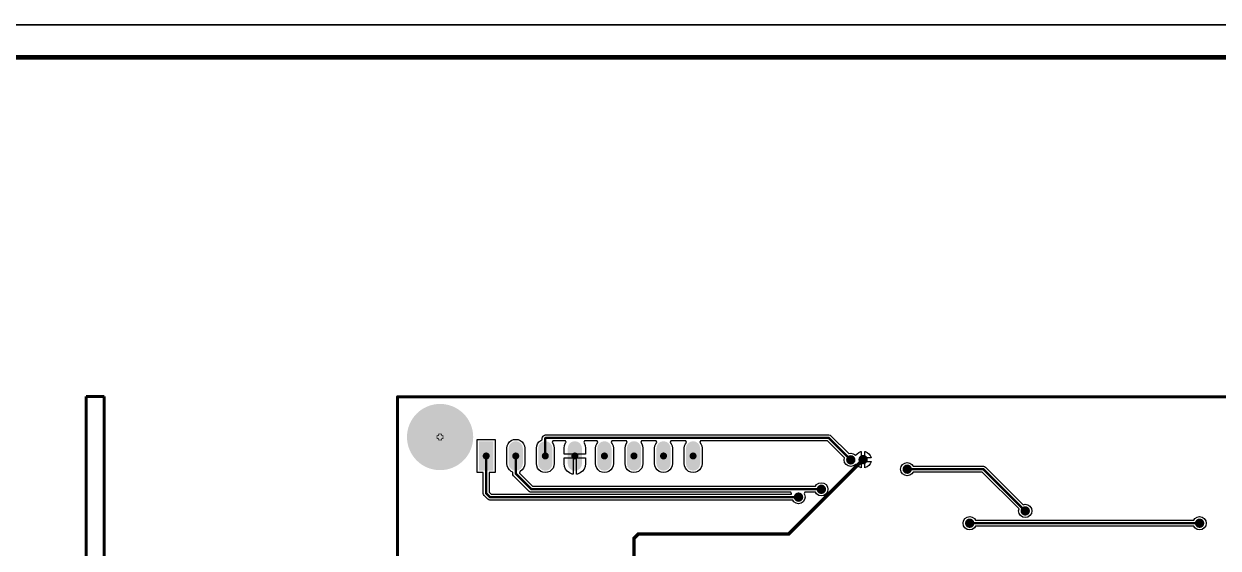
# Paper-space layout 'Лист1' of a CAD drawing. Header units: millimetres. Extents: x 0 to 594, y 0 to 420.
# Drawn here: x 289 to 490.8, y 331.7 to 420.3 of the extents above; entities that cross this region are included whole.
import ezdxf

# ---------------------------------------------------------------- set-up
doc = ezdxf.new("R2010")
doc.units = ezdxf.units.MM
for name, color, linetype in [('BottomLayer', 5, 'Continuous'), ('DrillDrawing', 1, 'Continuous'), ('Mechanical1', 6, 'Continuous'), ('PadHoleLayer', 156, 'Continuous')]:
    doc.layers.add(name, color=color, linetype=linetype)
doc.layers.add('Sheet', color=7, linetype='Continuous', lineweight=50)

psp = doc.layouts.new('Лист1')

# ---------------------------------------------------------------- hatches: boundary and pattern name
at = {"layer": 'BottomLayer'}
h = psp.add_hatch(color=5, dxfattribs=at)
edge = h.paths.add_edge_path()
edge.add_arc((359.298, 350.497), 5.594, 0, 360, ccw=False)
psp.add_hatch(color=5, dxfattribs=at).paths.add_polyline_path([(365.891, 344.803), (365.891, 349.798), (368.288, 349.798), (368.288, 344.803)])
h = psp.add_hatch(color=5, dxfattribs=at)
edge = h.paths.add_edge_path()
edge.add_arc((372.084, 348.599), 1.199, 0, 180)
edge.add_line((370.885, 348.599), (370.885, 346.002))
edge.add_arc((372.084, 346.002), 1.199, 180, 360)
edge.add_line((373.283, 346.002), (373.283, 348.599))
h = psp.add_hatch(color=5, dxfattribs=at)
edge = h.paths.add_edge_path()
edge.add_arc((377.079, 348.599), 1.199, 0, 180)
edge.add_line((375.88, 348.599), (375.88, 346.002))
edge.add_arc((377.079, 346.002), 1.199, 180, 360)
edge.add_line((378.277, 346.002), (378.277, 348.599))
h = psp.add_hatch(color=5, dxfattribs=at)
edge = h.paths.add_edge_path()
edge.add_arc((382.073, 348.599), 1.199, 0, 180)
edge.add_line((380.875, 348.599), (380.875, 346.002))
edge.add_arc((382.073, 346.002), 1.199, 180, 360)
edge.add_line((383.272, 346.002), (383.272, 348.599))
h = psp.add_hatch(color=5, dxfattribs=at)
edge = h.paths.add_edge_path()
edge.add_arc((387.068, 348.599), 1.199, 0, 180)
edge.add_line((385.869, 348.599), (385.869, 346.002))
edge.add_arc((387.068, 346.002), 1.199, 180, 360)
edge.add_line((388.267, 346.002), (388.267, 348.599))
h = psp.add_hatch(color=5, dxfattribs=at)
edge = h.paths.add_edge_path()
edge.add_arc((392.063, 348.599), 1.199, 0, 180)
edge.add_line((390.864, 348.599), (390.864, 346.002))
edge.add_arc((392.063, 346.002), 1.199, 180, 360)
edge.add_line((393.262, 346.002), (393.262, 348.599))
h = psp.add_hatch(color=5, dxfattribs=at)
edge = h.paths.add_edge_path()
edge.add_arc((397.058, 348.599), 1.199, 0, 180)
edge.add_line((395.859, 348.599), (395.859, 346.002))
edge.add_arc((397.058, 346.002), 1.199, 180, 360)
edge.add_line((398.256, 346.002), (398.256, 348.599))
h = psp.add_hatch(color=5, dxfattribs=at)
edge = h.paths.add_edge_path()
edge.add_arc((402.052, 348.599), 1.199, 0, 180)
edge.add_line((400.853, 348.599), (400.853, 346.002))
edge.add_arc((402.052, 346.002), 1.199, 180, 360)
edge.add_line((403.251, 346.002), (403.251, 348.599))
h = psp.add_hatch(color=5, dxfattribs=at)
edge = h.paths.add_edge_path()
edge.add_arc((428.702, 346.64), 0.799, 0, 360, ccw=False)
h = psp.add_hatch(color=5, dxfattribs=at)
edge = h.paths.add_edge_path()
edge.add_arc((430.783, 346.691), 0.799, 0, 360, ccw=False)
h = psp.add_hatch(color=5, dxfattribs=at)
edge = h.paths.add_edge_path()
edge.add_arc((438.242, 345.067), 0.799, 0, 360, ccw=False)
h = psp.add_hatch(color=5, dxfattribs=at)
edge = h.paths.add_edge_path()
edge.add_arc((419.873, 340.348), 0.799, 0, 360, ccw=False)
h = psp.add_hatch(color=5, dxfattribs=at)
edge = h.paths.add_edge_path()
edge.add_arc((423.729, 341.667), 0.799, 0, 360, ccw=False)
h = psp.add_hatch(color=5, dxfattribs=at)
edge = h.paths.add_edge_path()
edge.add_arc((458.186, 338.013), 0.799, 0, 360, ccw=False)
h = psp.add_hatch(color=5, dxfattribs=at)
edge = h.paths.add_edge_path()
edge.add_arc((448.798, 335.933), 0.799, 0, 360, ccw=False)
h = psp.add_hatch(color=5, dxfattribs=at)
edge = h.paths.add_edge_path()
edge.add_arc((487.651, 335.933), 0.799, 0, 360, ccw=False)
at = {"layer": 'PadHoleLayer'}
h = psp.add_hatch(color=156, dxfattribs=at)
edge = h.paths.add_edge_path()
edge.add_arc((359.298, 350.497), 3.197, 0, 360, ccw=False)
h = psp.add_hatch(color=156, dxfattribs=at)
edge = h.paths.add_edge_path()
edge.add_arc((367.089, 347.3), 0.599, 0, 360, ccw=False)
h = psp.add_hatch(color=156, dxfattribs=at)
edge = h.paths.add_edge_path()
edge.add_arc((372.084, 347.3), 0.599, 0, 360, ccw=False)
h = psp.add_hatch(color=156, dxfattribs=at)
edge = h.paths.add_edge_path()
edge.add_arc((377.079, 347.3), 0.599, 0, 360, ccw=False)
h = psp.add_hatch(color=156, dxfattribs=at)
edge = h.paths.add_edge_path()
edge.add_arc((382.073, 347.3), 0.599, 0, 360, ccw=False)
h = psp.add_hatch(color=156, dxfattribs=at)
edge = h.paths.add_edge_path()
edge.add_arc((387.068, 347.3), 0.599, 0, 360, ccw=False)
h = psp.add_hatch(color=156, dxfattribs=at)
edge = h.paths.add_edge_path()
edge.add_arc((392.063, 347.3), 0.599, 0, 360, ccw=False)
h = psp.add_hatch(color=156, dxfattribs=at)
edge = h.paths.add_edge_path()
edge.add_arc((397.058, 347.3), 0.599, 0, 360, ccw=False)
h = psp.add_hatch(color=156, dxfattribs=at)
edge = h.paths.add_edge_path()
edge.add_arc((402.052, 347.3), 0.599, 0, 360, ccw=False)

# ---------------------------------------------------------------- linework, layer by layer
at = {"layer": 'BottomLayer'}
for p, q in [((352.105, 357.29), (352.105, 225.429)), ((521.925, 357.29), (352.105, 357.29)), ((365.591, 344.503), (365.591, 350.097)), ((365.591, 350.097), (368.588, 350.097)), ((368.588, 350.097), (368.588, 344.503)), ((370.624, 348.99), (370.775, 349.355)), ((370.775, 349.355), (371.015, 349.668)), ((371.015, 349.668), (371.328, 349.908)), ((371.328, 349.908), (371.693, 350.059)), ((371.693, 350.059), (372.084, 350.11)), ((372.084, 350.11), (372.475, 350.059)), ((372.475, 350.059), (372.84, 349.908)), ((372.84, 349.908), (373.153, 349.668)), ((373.153, 349.668), (373.393, 349.355)), ((373.393, 349.355), (373.544, 348.99)), ((375.619, 348.99), (375.77, 349.355)), ((375.77, 349.355), (376.01, 349.668)), ((376.01, 349.668), (376.323, 349.908)), ((376.323, 349.908), (376.569, 350.01)), ((376.569, 350.294), (376.608, 350.489)), ((376.569, 350.01), (376.569, 350.294)), ((376.608, 350.489), (376.719, 350.654)), ((376.719, 350.654), (376.769, 350.705)), ((376.769, 350.705), (376.935, 350.815)), ((376.935, 350.815), (377.129, 350.854)), ((377.129, 350.854), (424.998, 350.854)), ((378.326, 349.836), (378.213, 349.582)), ((378.213, 349.582), (378.388, 349.355)), ((380.469, 349.836), (378.326, 349.836)), ((378.388, 349.355), (378.538, 348.99)), ((380.322, 349.068), (380.503, 349.506)), ((380.581, 349.608), (380.469, 349.836)), ((380.503, 349.506), (380.581, 349.608)), ((383.678, 349.836), (383.566, 349.608)), ((383.566, 349.608), (383.644, 349.506)), ((383.644, 349.506), (383.825, 349.068)), ((385.821, 349.836), (383.678, 349.836)), ((385.608, 348.99), (385.759, 349.355)), ((385.759, 349.355), (385.933, 349.582)), ((385.933, 349.582), (385.821, 349.836)), ((388.315, 349.836), (388.203, 349.582)), ((388.203, 349.582), (388.377, 349.355)), ((390.816, 349.836), (388.315, 349.836)), ((388.377, 349.355), (388.528, 348.99)), ((390.603, 348.99), (390.754, 349.355)), ((390.754, 349.355), (390.928, 349.582)), ((390.928, 349.582), (390.816, 349.836)), ((393.31, 349.836), (393.197, 349.582)), ((393.197, 349.582), (393.372, 349.355)), ((395.811, 349.836), (393.31, 349.836)), ((393.372, 349.355), (393.523, 348.99)), ((395.598, 348.99), (395.749, 349.355)), ((395.749, 349.355), (395.923, 349.582)), ((395.923, 349.582), (395.811, 349.836)), ((398.304, 349.836), (398.192, 349.582)), ((398.192, 349.582), (398.366, 349.355)), ((400.805, 349.836), (398.304, 349.836)), ((398.366, 349.355), (398.517, 348.99)), ((400.592, 348.99), (400.743, 349.355)), ((400.743, 349.355), (400.918, 349.582)), ((400.918, 349.582), (400.805, 349.836)), ((403.299, 349.836), (403.187, 349.582)), ((403.187, 349.582), (403.361, 349.355)), ((424.787, 349.836), (403.299, 349.836)), ((403.361, 349.355), (403.512, 348.99)), ((427.648, 346.974), (424.787, 349.836)), ((424.998, 350.854), (425.192, 350.815)), ((425.192, 350.815), (425.358, 350.705)), ((425.358, 350.705), (428.368, 347.694)), ((370.573, 348.599), (370.624, 348.99)), ((370.573, 346.002), (370.573, 348.599)), ((373.544, 348.99), (373.595, 348.599)), ((373.595, 348.599), (373.595, 346.002)), ((375.567, 348.599), (375.619, 348.99)), ((375.567, 346.002), (375.567, 348.599)), ((378.538, 348.99), (378.59, 348.599)), ((378.59, 348.599), (378.59, 346.002)), ((380.26, 348.599), (380.322, 349.068)), ((380.26, 347.6), (380.26, 348.599)), ((382.073, 347.6), (380.26, 347.6)), ((383.887, 347.6), (382.073, 347.6)), ((383.825, 349.068), (383.887, 348.599)), ((383.887, 348.599), (383.887, 347.6)), ((385.557, 348.599), (385.608, 348.99)), ((385.557, 346.002), (385.557, 348.599)), ((388.528, 348.99), (388.579, 348.599)), ((388.579, 348.599), (388.579, 346.002)), ((390.551, 348.599), (390.603, 348.99)), ((390.551, 346.002), (390.551, 348.599)), ((393.523, 348.99), (393.574, 348.599)), ((393.574, 348.599), (393.574, 346.002)), ((395.546, 348.599), (395.598, 348.99)), ((395.546, 346.002), (395.546, 348.599)), ((398.517, 348.99), (398.569, 348.599)), ((398.569, 348.599), (398.569, 346.002)), ((400.541, 348.599), (400.592, 348.99)), ((400.541, 346.002), (400.541, 348.599)), ((403.512, 348.99), (403.564, 348.599)), ((403.564, 348.599), (403.564, 346.002)), ((428.368, 347.694), (428.702, 347.761)), ((428.702, 347.761), (429.131, 347.675)), ((429.131, 347.675), (429.357, 347.524)), ((429.357, 347.524), (429.498, 347.436)), ((429.498, 347.436), (429.7, 347.577)), ((429.7, 347.577), (429.785, 347.688)), ((429.785, 347.688), (430.077, 347.913)), ((430.077, 347.913), (430.418, 348.054)), ((430.418, 348.054), (430.483, 348.062)), ((430.483, 348.062), (430.483, 346.691)), ((431.082, 346.991), (431.082, 348.062)), ((431.082, 348.062), (431.148, 348.054)), ((431.148, 348.054), (431.488, 347.913)), ((431.488, 347.913), (431.78, 347.688)), ((431.78, 347.688), (432.004, 347.396)), ((432.004, 347.396), (432.145, 347.056)), ((370.624, 345.611), (370.573, 346.002)), ((370.775, 345.246), (370.624, 345.611)), ((371.015, 344.933), (370.775, 345.246)), ((373.393, 345.246), (373.153, 344.933)), ((373.544, 345.611), (373.393, 345.246)), ((373.595, 346.002), (373.544, 345.611)), ((375.619, 345.611), (375.567, 346.002)), ((375.77, 345.246), (375.619, 345.611)), ((376.01, 344.933), (375.77, 345.246)), ((378.388, 345.246), (378.147, 344.933)), ((378.538, 345.611), (378.388, 345.246)), ((378.59, 346.002), (378.538, 345.611)), ((380.26, 346.002), (380.26, 347.001)), ((380.26, 347.001), (381.774, 347.001)), ((380.322, 345.532), (380.26, 346.002)), ((380.503, 345.095), (380.322, 345.532)), ((381.774, 347.001), (381.774, 344.228)), ((382.373, 344.228), (382.373, 347.001)), ((382.373, 347.001), (383.887, 347.001)), ((383.825, 345.532), (383.644, 345.095)), ((383.887, 346.002), (383.825, 345.532)), ((383.887, 347.001), (383.887, 346.002)), ((385.608, 345.611), (385.557, 346.002)), ((385.759, 345.246), (385.608, 345.611)), ((385.999, 344.933), (385.759, 345.246)), ((388.377, 345.246), (388.137, 344.933)), ((388.528, 345.611), (388.377, 345.246)), ((388.579, 346.002), (388.528, 345.611)), ((390.603, 345.611), (390.551, 346.002)), ((390.754, 345.246), (390.603, 345.611)), ((390.994, 344.933), (390.754, 345.246)), ((393.372, 345.246), (393.131, 344.933)), ((393.523, 345.611), (393.372, 345.246)), ((393.574, 346.002), (393.523, 345.611)), ((395.598, 345.611), (395.546, 346.002)), ((395.749, 345.246), (395.598, 345.611)), ((395.989, 344.933), (395.749, 345.246)), ((398.366, 345.246), (398.126, 344.933)), ((398.517, 345.611), (398.366, 345.246)), ((398.569, 346.002), (398.517, 345.611)), ((400.592, 345.611), (400.541, 346.002)), ((400.743, 345.246), (400.592, 345.611)), ((400.984, 344.933), (400.743, 345.246)), ((403.361, 345.246), (403.121, 344.933)), ((403.512, 345.611), (403.361, 345.246)), ((403.564, 346.002), (403.512, 345.611)), ((427.582, 346.64), (427.648, 346.974)), ((427.667, 346.212), (427.582, 346.64)), ((427.91, 345.848), (427.667, 346.212)), ((428.273, 345.605), (427.91, 345.848)), ((428.702, 345.52), (428.273, 345.605)), ((429.131, 345.605), (428.702, 345.52)), ((429.494, 345.848), (429.131, 345.605)), ((429.662, 345.854), (429.494, 345.848)), ((429.785, 345.694), (429.662, 345.854)), ((430.077, 345.469), (429.785, 345.694)), ((430.418, 345.329), (430.077, 345.469)), ((430.483, 345.32), (430.418, 345.329)), ((430.483, 346.691), (430.483, 345.32)), ((432.154, 346.991), (431.082, 346.991)), ((431.082, 345.32), (431.082, 346.391)), ((431.082, 346.391), (432.154, 346.391)), ((431.148, 345.329), (431.082, 345.32)), ((431.488, 345.469), (431.148, 345.329)), ((431.78, 345.694), (431.488, 345.469)), ((432.004, 345.986), (431.78, 345.694)), ((432.145, 346.326), (432.004, 345.986)), ((432.145, 347.056), (432.154, 346.991)), ((432.154, 346.391), (432.145, 346.326)), ((437.122, 345.067), (437.207, 345.496)), ((437.207, 345.496), (437.45, 345.859)), ((437.45, 345.859), (437.814, 346.102)), ((437.814, 346.102), (438.242, 346.188)), ((438.242, 346.188), (438.671, 346.102)), ((438.671, 346.102), (439.035, 345.859)), ((439.035, 345.859), (439.224, 345.576)), ((439.224, 345.576), (451.132, 345.576)), ((451.132, 345.576), (451.327, 345.538)), ((451.327, 345.538), (451.492, 345.427)), ((451.492, 345.427), (457.852, 339.067)), ((366.58, 344.503), (365.591, 344.503)), ((366.58, 340.982), (366.58, 344.503)), ((368.588, 344.503), (367.599, 344.503)), ((367.599, 344.503), (367.599, 341.193)), ((371.328, 344.693), (371.015, 344.933)), ((371.575, 344.591), (371.328, 344.693)), ((371.575, 344.306), (371.575, 344.591)), ((371.614, 344.111), (371.575, 344.306)), ((371.724, 343.946), (371.614, 344.111)), ((374.363, 341.307), (371.724, 343.946)), ((372.795, 344.674), (372.735, 344.375)), ((372.735, 344.375), (374.934, 342.176)), ((372.84, 344.693), (372.795, 344.674)), ((373.153, 344.933), (372.84, 344.693)), ((376.323, 344.693), (376.01, 344.933)), ((376.687, 344.542), (376.323, 344.693)), ((377.079, 344.49), (376.687, 344.542)), ((377.47, 344.542), (377.079, 344.49)), ((377.834, 344.693), (377.47, 344.542)), ((378.147, 344.933), (377.834, 344.693)), ((380.791, 344.719), (380.503, 345.095)), ((381.167, 344.431), (380.791, 344.719)), ((381.604, 344.25), (381.167, 344.431)), ((381.774, 344.228), (381.604, 344.25)), ((382.543, 344.25), (382.373, 344.228)), ((382.98, 344.431), (382.543, 344.25)), ((383.356, 344.719), (382.98, 344.431)), ((383.644, 345.095), (383.356, 344.719)), ((386.312, 344.693), (385.999, 344.933)), ((386.677, 344.542), (386.312, 344.693)), ((387.068, 344.49), (386.677, 344.542)), ((387.459, 344.542), (387.068, 344.49)), ((387.824, 344.693), (387.459, 344.542)), ((388.137, 344.933), (387.824, 344.693)), ((391.307, 344.693), (390.994, 344.933)), ((391.672, 344.542), (391.307, 344.693)), ((392.063, 344.49), (391.672, 344.542)), ((392.454, 344.542), (392.063, 344.49)), ((392.818, 344.693), (392.454, 344.542)), ((393.131, 344.933), (392.818, 344.693)), ((396.302, 344.693), (395.989, 344.933)), ((396.666, 344.542), (396.302, 344.693)), ((397.058, 344.49), (396.666, 344.542)), ((397.449, 344.542), (397.058, 344.49)), ((397.813, 344.693), (397.449, 344.542)), ((398.126, 344.933), (397.813, 344.693)), ((401.297, 344.693), (400.984, 344.933)), ((401.661, 344.542), (401.297, 344.693)), ((402.052, 344.49), (401.661, 344.542)), ((402.443, 344.542), (402.052, 344.49)), ((402.808, 344.693), (402.443, 344.542)), ((403.121, 344.933), (402.808, 344.693)), ((437.207, 344.638), (437.122, 345.067)), ((437.45, 344.275), (437.207, 344.638)), ((437.814, 344.032), (437.45, 344.275)), ((438.242, 343.947), (437.814, 344.032)), ((438.671, 344.032), (438.242, 343.947)), ((439.035, 344.275), (438.671, 344.032)), ((439.224, 344.558), (439.035, 344.275)), ((450.921, 344.558), (439.224, 344.558)), ((457.132, 338.347), (450.921, 344.558)), ((367.599, 341.193), (367.935, 340.857)), ((374.528, 341.197), (374.363, 341.307)), ((374.723, 341.158), (374.528, 341.197)), ((418.546, 341.158), (374.723, 341.158)), ((374.934, 342.176), (422.748, 342.176)), ((418.689, 340.904), (418.546, 341.158)), ((420.959, 341.158), (420.823, 340.904)), ((422.748, 341.158), (420.959, 341.158)), ((422.748, 342.176), (422.937, 342.459)), ((422.937, 340.875), (422.748, 341.158)), ((422.937, 342.459), (423.3, 342.702)), ((423.3, 342.702), (423.729, 342.788)), ((423.729, 342.788), (424.158, 342.702)), ((424.158, 342.702), (424.521, 342.459)), ((424.521, 342.459), (424.764, 342.096)), ((424.764, 341.238), (424.521, 340.875)), ((424.764, 342.096), (424.849, 341.667)), ((424.849, 341.667), (424.764, 341.238)), ((366.619, 340.787), (366.58, 340.982)), ((366.729, 340.622), (366.619, 340.787)), ((367.363, 339.988), (366.729, 340.622)), ((367.529, 339.877), (367.363, 339.988)), ((367.724, 339.839), (367.529, 339.877)), ((418.892, 339.839), (367.724, 339.839)), ((367.935, 340.857), (418.661, 340.857)), ((418.661, 340.857), (418.689, 340.904)), ((419.081, 339.556), (418.892, 339.839)), ((419.445, 339.313), (419.081, 339.556)), ((419.873, 339.227), (419.445, 339.313)), ((420.302, 339.313), (419.873, 339.227)), ((420.666, 339.556), (420.302, 339.313)), ((420.908, 339.919), (420.666, 339.556)), ((420.823, 340.904), (420.908, 340.777)), ((420.908, 340.777), (420.994, 340.348)), ((420.994, 340.348), (420.908, 339.919)), ((423.3, 340.632), (422.937, 340.875)), ((423.729, 340.547), (423.3, 340.632)), ((424.158, 340.632), (423.729, 340.547)), ((424.521, 340.875), (424.158, 340.632)), ((457.852, 339.067), (458.186, 339.134)), ((458.186, 339.134), (458.614, 339.049)), ((448.369, 336.968), (448.798, 337.053)), ((448.798, 337.053), (449.226, 336.968)), ((457.065, 338.013), (457.132, 338.347)), ((457.151, 337.585), (457.065, 338.013)), ((457.393, 337.221), (457.151, 337.585)), ((457.757, 336.978), (457.393, 337.221)), ((458.614, 339.049), (458.978, 338.806)), ((458.978, 337.221), (458.614, 336.978)), ((458.978, 338.806), (459.221, 338.442)), ((459.221, 337.585), (458.978, 337.221)), ((459.221, 338.442), (459.306, 338.013)), ((459.306, 338.013), (459.221, 337.585)), ((487.222, 336.968), (487.651, 337.053)), ((487.651, 337.053), (488.08, 336.968)), ((447.677, 335.933), (447.762, 336.362)), ((447.762, 335.504), (447.677, 335.933)), ((447.762, 336.362), (448.005, 336.725)), ((448.005, 335.141), (447.762, 335.504)), ((448.005, 336.725), (448.369, 336.968)), ((448.369, 334.898), (448.005, 335.141)), ((449.226, 336.968), (449.59, 336.725)), ((449.59, 335.141), (449.226, 334.898)), ((449.59, 336.725), (449.779, 336.442)), ((449.779, 335.424), (449.59, 335.141)), ((449.779, 336.442), (486.67, 336.442)), ((486.67, 335.424), (449.779, 335.424)), ((458.186, 336.893), (457.757, 336.978)), ((458.614, 336.978), (458.186, 336.893)), ((486.67, 336.442), (486.859, 336.725)), ((486.859, 335.141), (486.67, 335.424)), ((486.859, 336.725), (487.222, 336.968)), ((487.222, 334.898), (486.859, 335.141)), ((488.08, 336.968), (488.443, 336.725)), ((488.443, 335.141), (488.08, 334.898)), ((488.443, 336.725), (488.686, 336.362)), ((488.686, 335.504), (488.443, 335.141)), ((488.686, 336.362), (488.772, 335.933)), ((488.772, 335.933), (488.686, 335.504)), ((448.798, 334.812), (448.369, 334.898)), ((449.226, 334.898), (448.798, 334.812)), ((487.651, 334.812), (487.222, 334.898)), ((488.08, 334.898), (487.651, 334.812))]:
    psp.add_line(p, q, dxfattribs=at)
for points, const_width in [([(377.129, 350.345), (377.079, 350.294)], 0.4), ([(377.079, 347.3), (377.079, 350.294)], 0.4), ([(424.998, 350.345), (377.129, 350.345)], 0.4), ([(428.702, 346.64), (424.998, 350.345)], 0.4), ([(367.089, 340.982), (367.089, 347.3)], 0.4), ([(372.084, 344.306), (372.084, 347.3)], 0.4), ([(430.783, 346.691), (418.198, 334.106)], 0.599), ([(451.132, 345.067), (438.242, 345.067)], 0.4), ([(458.186, 338.013), (451.132, 345.067)], 0.4), ([(374.723, 341.667), (372.084, 344.306)], 0.4), ([(367.724, 340.348), (367.089, 340.982)], 0.4), ([(423.729, 341.667), (374.723, 341.667)], 0.4), ([(419.873, 340.348), (367.724, 340.348)], 0.4), ([(487.651, 335.933), (448.798, 335.933)], 0.4), ([(392.799, 334.106), (392.063, 333.37)], 0.599), ([(392.063, 327.322), (392.063, 333.37)], 0.599), ([(418.198, 334.106), (392.799, 334.106)], 0.599)]:
    psp.add_lwpolyline(points, dxfattribs=dict(at, const_width=const_width))
for points, const_width in [([(377.179, 350.294, -1), (376.979, 350.294, -1)], 0.2), ([(377.179, 350.294, -1), (376.979, 350.294, -1)], 0.2), ([(377.229, 350.345, -1), (377.03, 350.345, -1)], 0.2), ([(377.229, 350.345, -1), (377.03, 350.345, -1)], 0.2), ([(425.097, 350.345, -1), (424.898, 350.345, -1)], 0.2), ([(425.097, 350.345, -1), (424.898, 350.345, -1)], 0.2), ([(367.189, 347.3, -1), (366.989, 347.3, -1)], 0.2), ([(372.184, 347.3, -1), (371.984, 347.3, -1)], 0.2), ([(377.179, 347.3, -1), (376.979, 347.3, -1)], 0.2), ([(428.802, 346.64, -1), (428.602, 346.64, -1)], 0.2), ([(430.932, 346.691, -1), (430.633, 346.691, -1)], 0.3), ([(438.342, 345.067, -1), (438.142, 345.067, -1)], 0.2), ([(451.232, 345.067, -1), (451.032, 345.067, -1)], 0.2), ([(451.232, 345.067, -1), (451.032, 345.067, -1)], 0.2), ([(372.184, 344.306, -1), (371.984, 344.306, -1)], 0.2), ([(372.184, 344.306, -1), (371.984, 344.306, -1)], 0.2), ([(367.189, 340.982, -1), (366.989, 340.982, -1)], 0.2), ([(367.189, 340.982, -1), (366.989, 340.982, -1)], 0.2), ([(374.823, 341.667, -1), (374.623, 341.667, -1)], 0.2), ([(374.823, 341.667, -1), (374.623, 341.667, -1)], 0.2), ([(423.829, 341.667, -1), (423.629, 341.667, -1)], 0.2), ([(367.823, 340.348, -1), (367.624, 340.348, -1)], 0.2), ([(367.823, 340.348, -1), (367.624, 340.348, -1)], 0.2), ([(419.973, 340.348, -1), (419.773, 340.348, -1)], 0.2), ([(458.285, 338.013, -1), (458.086, 338.013, -1)], 0.2), ([(448.897, 335.933, -1), (448.698, 335.933, -1)], 0.2), ([(487.751, 335.933, -1), (487.551, 335.933, -1)], 0.2), ([(392.213, 333.37, -1), (391.913, 333.37, -1)], 0.3), ([(392.213, 333.37, -1), (391.913, 333.37, -1)], 0.3), ([(392.948, 334.106, -1), (392.649, 334.106, -1)], 0.3), ([(392.948, 334.106, -1), (392.649, 334.106, -1)], 0.3), ([(418.347, 334.106, -1), (418.048, 334.106, -1)], 0.3), ([(418.347, 334.106, -1), (418.048, 334.106, -1)], 0.3)]:
    psp.add_lwpolyline(points, format="xyb", close=True, dxfattribs=dict(at, const_width=const_width))
at = {"layer": 'DrillDrawing', "const_width": 0.101}
for points in [[(359.044, 350.751), (358.79, 350.751)], [(358.79, 350.243), (358.79, 350.751)], [(359.044, 350.243), (358.79, 350.243)], [(359.551, 351.004), (359.044, 351.004)], [(359.044, 350.751), (359.044, 351.004)], [(359.044, 349.99), (359.044, 350.243)], [(359.551, 349.99), (359.044, 349.99)], [(359.551, 350.751), (359.551, 351.004)], [(359.805, 350.751), (359.551, 350.751)], [(359.805, 350.243), (359.551, 350.243)], [(359.551, 349.99), (359.551, 350.243)], [(359.805, 350.243), (359.805, 350.751)], [(428.702, 347.148), (428.448, 346.894)], [(428.956, 346.894), (428.702, 347.148)], [(430.783, 347.199), (430.529, 346.945)], [(431.036, 346.945), (430.783, 347.199)], [(428.448, 346.894), (428.195, 346.894)], [(428.448, 346.64), (428.195, 346.894)], [(428.448, 346.64), (428.195, 346.387)], [(428.448, 346.387), (428.195, 346.387)], [(428.702, 346.133), (428.448, 346.387)], [(428.956, 346.387), (428.702, 346.133)], [(429.209, 346.894), (428.956, 346.64)], [(429.209, 346.894), (428.956, 346.894)], [(429.209, 346.387), (428.956, 346.64)], [(429.209, 346.387), (428.956, 346.387)], [(430.529, 346.945), (430.275, 346.945)], [(430.529, 346.691), (430.275, 346.945)], [(430.529, 346.691), (430.275, 346.437)], [(430.529, 346.437), (430.275, 346.437)], [(430.783, 346.184), (430.529, 346.437)], [(431.036, 346.437), (430.783, 346.184)], [(431.29, 346.945), (431.036, 346.691)], [(431.29, 346.945), (431.036, 346.945)], [(431.29, 346.437), (431.036, 346.691)], [(431.29, 346.437), (431.036, 346.437)], [(437.989, 345.321), (437.735, 345.321)], [(437.989, 345.067), (437.735, 345.321)], [(437.989, 345.067), (437.735, 344.813)], [(438.242, 345.575), (437.989, 345.321)], [(438.496, 345.321), (438.242, 345.575)], [(438.75, 345.321), (438.496, 345.067)], [(438.75, 345.321), (438.496, 345.321)], [(438.75, 344.813), (438.496, 345.067)], [(437.989, 344.813), (437.735, 344.813)], [(438.242, 344.56), (437.989, 344.813)], [(438.496, 344.813), (438.242, 344.56)], [(438.75, 344.813), (438.496, 344.813)], [(423.475, 341.921), (423.221, 341.921)], [(423.475, 341.667), (423.221, 341.921)], [(423.475, 341.667), (423.221, 341.413)], [(423.475, 341.413), (423.221, 341.413)], [(423.729, 342.175), (423.475, 341.921)], [(423.729, 341.16), (423.475, 341.413)], [(423.983, 341.921), (423.729, 342.175)], [(423.983, 341.413), (423.729, 341.16)], [(424.236, 341.921), (423.983, 341.667)], [(424.236, 341.921), (423.983, 341.921)], [(424.236, 341.413), (423.983, 341.667)], [(424.236, 341.413), (423.983, 341.413)], [(419.62, 340.601), (419.366, 340.601)], [(419.62, 340.348), (419.366, 340.601)], [(419.62, 340.348), (419.366, 340.094)], [(419.62, 340.094), (419.366, 340.094)], [(419.873, 340.855), (419.62, 340.601)], [(419.873, 339.84), (419.62, 340.094)], [(420.127, 340.601), (419.873, 340.855)], [(420.127, 340.094), (419.873, 339.84)], [(420.381, 340.601), (420.127, 340.348)], [(420.381, 340.601), (420.127, 340.601)], [(420.381, 340.094), (420.127, 340.348)], [(420.381, 340.094), (420.127, 340.094)], [(457.932, 338.267), (457.678, 338.267)], [(457.932, 338.013), (457.678, 338.267)], [(457.932, 338.013), (457.678, 337.76)], [(457.932, 337.76), (457.678, 337.76)], [(458.186, 338.521), (457.932, 338.267)], [(458.186, 337.506), (457.932, 337.76)], [(458.439, 338.267), (458.186, 338.521)], [(458.439, 337.76), (458.186, 337.506)], [(458.693, 338.267), (458.439, 338.013)], [(458.693, 338.267), (458.439, 338.267)], [(458.693, 337.76), (458.439, 338.013)], [(458.693, 337.76), (458.439, 337.76)], [(448.544, 336.187), (448.29, 336.187)], [(448.544, 335.933), (448.29, 336.187)], [(448.544, 335.933), (448.29, 335.679)], [(448.544, 335.679), (448.29, 335.679)], [(448.798, 336.44), (448.544, 336.187)], [(448.798, 335.425), (448.544, 335.679)], [(449.051, 336.187), (448.798, 336.44)], [(449.051, 335.679), (448.798, 335.425)], [(449.305, 336.187), (449.051, 335.933)], [(449.305, 336.187), (449.051, 336.187)], [(449.305, 335.679), (449.051, 335.933)], [(449.305, 335.679), (449.051, 335.679)], [(487.397, 336.187), (487.144, 336.187)], [(487.397, 335.933), (487.144, 336.187)], [(487.397, 335.933), (487.144, 335.679)], [(487.397, 335.679), (487.144, 335.679)], [(487.651, 336.44), (487.397, 336.187)], [(487.651, 335.425), (487.397, 335.679)], [(487.905, 336.187), (487.651, 336.44)], [(487.905, 335.679), (487.651, 335.425)], [(488.159, 336.187), (487.905, 335.933)], [(488.159, 336.187), (487.905, 336.187)], [(488.159, 335.679), (487.905, 335.933)], [(488.159, 335.679), (487.905, 335.679)]]:
    psp.add_lwpolyline(points, dxfattribs=at)
at = {"layer": 'DrillDrawing'}
for points, const_width in [([(358.815, 350.751, -1), (358.765, 350.751, -1)], 0.0507), ([(358.815, 350.751, -1), (358.765, 350.751, -1)], 0.0507), ([(358.815, 350.243, -1), (358.765, 350.243, -1)], 0.0507), ([(358.815, 350.243, -1), (358.765, 350.243, -1)], 0.0507), ([(359.069, 351.004, -1), (359.018, 351.004, -1)], 0.0507), ([(359.069, 351.004, -1), (359.018, 351.004, -1)], 0.0507), ([(359.069, 350.751, -1), (359.018, 350.751, -1)], 0.0507), ([(359.069, 350.751, -1), (359.018, 350.751, -1)], 0.0507), ([(359.069, 350.243, -1), (359.018, 350.243, -1)], 0.0507), ([(359.069, 350.243, -1), (359.018, 350.243, -1)], 0.0507), ([(359.069, 349.99, -1), (359.018, 349.99, -1)], 0.0507), ([(359.069, 349.99, -1), (359.018, 349.99, -1)], 0.0507), ([(359.577, 351.004, -1), (359.526, 351.004, -1)], 0.0507), ([(359.577, 351.004, -1), (359.526, 351.004, -1)], 0.0507), ([(359.577, 350.751, -1), (359.526, 350.751, -1)], 0.0507), ([(359.577, 350.751, -1), (359.526, 350.751, -1)], 0.0507), ([(359.577, 350.243, -1), (359.526, 350.243, -1)], 0.0507), ([(359.577, 350.243, -1), (359.526, 350.243, -1)], 0.0507), ([(359.577, 349.99, -1), (359.526, 349.99, -1)], 0.0507), ([(359.577, 349.99, -1), (359.526, 349.99, -1)], 0.0507), ([(359.83, 350.751, -1), (359.78, 350.751, -1)], 0.0507), ([(359.83, 350.751, -1), (359.78, 350.751, -1)], 0.0507), ([(359.83, 350.243, -1), (359.78, 350.243, -1)], 0.0507), ([(359.83, 350.243, -1), (359.78, 350.243, -1)], 0.0507), ([(366.582, 347.3, -1), (367.597, 347.3, -1)], 0.101), ([(366.607, 347.3, -1), (366.556, 347.3, -1)], 0.0507), ([(367.622, 347.3, -1), (367.571, 347.3, -1)], 0.0507), ([(371.577, 347.3, -1), (372.591, 347.3, -1)], 0.101), ([(371.602, 347.3, -1), (371.551, 347.3, -1)], 0.0507), ([(372.617, 347.3, -1), (372.566, 347.3, -1)], 0.0507), ([(376.571, 347.3, -1), (377.586, 347.3, -1)], 0.101), ([(376.597, 347.3, -1), (376.546, 347.3, -1)], 0.0507), ([(377.611, 347.3, -1), (377.561, 347.3, -1)], 0.0507), ([(381.566, 347.3, -1), (382.581, 347.3, -1)], 0.101), ([(381.591, 347.3, -1), (381.541, 347.3, -1)], 0.0507), ([(382.606, 347.3, -1), (382.555, 347.3, -1)], 0.0507), ([(386.561, 347.3, -1), (387.576, 347.3, -1)], 0.101), ([(386.586, 347.3, -1), (386.535, 347.3, -1)], 0.0507), ([(387.601, 347.3, -1), (387.55, 347.3, -1)], 0.0507), ([(391.555, 347.3, -1), (392.57, 347.3, -1)], 0.101), ([(391.581, 347.3, -1), (391.53, 347.3, -1)], 0.0507), ([(392.596, 347.3, -1), (392.545, 347.3, -1)], 0.0507), ([(396.55, 347.3, -1), (397.565, 347.3, -1)], 0.101), ([(396.575, 347.3, -1), (396.525, 347.3, -1)], 0.0507), ([(397.59, 347.3, -1), (397.54, 347.3, -1)], 0.0507), ([(401.545, 347.3, -1), (402.56, 347.3, -1)], 0.101), ([(401.57, 347.3, -1), (401.519, 347.3, -1)], 0.0507), ([(402.585, 347.3, -1), (402.534, 347.3, -1)], 0.0507), ([(428.727, 347.148, -1), (428.677, 347.148, -1)], 0.0507), ([(428.727, 347.148, -1), (428.677, 347.148, -1)], 0.0507), ([(430.808, 347.199, -1), (430.757, 347.199, -1)], 0.0507), ([(430.808, 347.199, -1), (430.757, 347.199, -1)], 0.0507), ([(428.22, 346.894, -1), (428.169, 346.894, -1)], 0.0507), ([(428.22, 346.894, -1), (428.169, 346.894, -1)], 0.0507), ([(428.22, 346.387, -1), (428.169, 346.387, -1)], 0.0507), ([(428.22, 346.387, -1), (428.169, 346.387, -1)], 0.0507), ([(428.474, 346.894, -1), (428.423, 346.894, -1)], 0.0507), ([(428.474, 346.894, -1), (428.423, 346.894, -1)], 0.0507), ([(428.474, 346.64, -1), (428.423, 346.64, -1)], 0.0507), ([(428.474, 346.64, -1), (428.423, 346.64, -1)], 0.0507), ([(428.474, 346.387, -1), (428.423, 346.387, -1)], 0.0507), ([(428.474, 346.387, -1), (428.423, 346.387, -1)], 0.0507), ([(428.727, 346.133, -1), (428.677, 346.133, -1)], 0.0507), ([(428.727, 346.133, -1), (428.677, 346.133, -1)], 0.0507), ([(428.981, 346.894, -1), (428.93, 346.894, -1)], 0.0507), ([(428.981, 346.894, -1), (428.93, 346.894, -1)], 0.0507), ([(428.981, 346.64, -1), (428.93, 346.64, -1)], 0.0507), ([(428.981, 346.64, -1), (428.93, 346.64, -1)], 0.0507), ([(428.981, 346.387, -1), (428.93, 346.387, -1)], 0.0507), ([(428.981, 346.387, -1), (428.93, 346.387, -1)], 0.0507), ([(429.235, 346.894, -1), (429.184, 346.894, -1)], 0.0507), ([(429.235, 346.894, -1), (429.184, 346.894, -1)], 0.0507), ([(429.235, 346.387, -1), (429.184, 346.387, -1)], 0.0507), ([(429.235, 346.387, -1), (429.184, 346.387, -1)], 0.0507), ([(430.301, 346.945, -1), (430.25, 346.945, -1)], 0.0507), ([(430.301, 346.945, -1), (430.25, 346.945, -1)], 0.0507), ([(430.301, 346.437, -1), (430.25, 346.437, -1)], 0.0507), ([(430.301, 346.437, -1), (430.25, 346.437, -1)], 0.0507), ([(430.554, 346.945, -1), (430.504, 346.945, -1)], 0.0507), ([(430.554, 346.945, -1), (430.504, 346.945, -1)], 0.0507), ([(430.554, 346.691, -1), (430.504, 346.691, -1)], 0.0507), ([(430.554, 346.691, -1), (430.504, 346.691, -1)], 0.0507), ([(430.554, 346.437, -1), (430.504, 346.437, -1)], 0.0507), ([(430.554, 346.437, -1), (430.504, 346.437, -1)], 0.0507), ([(430.808, 346.184, -1), (430.757, 346.184, -1)], 0.0507), ([(430.808, 346.184, -1), (430.757, 346.184, -1)], 0.0507), ([(431.062, 346.945, -1), (431.011, 346.945, -1)], 0.0507), ([(431.062, 346.945, -1), (431.011, 346.945, -1)], 0.0507), ([(431.062, 346.691, -1), (431.011, 346.691, -1)], 0.0507), ([(431.062, 346.691, -1), (431.011, 346.691, -1)], 0.0507), ([(431.062, 346.437, -1), (431.011, 346.437, -1)], 0.0507), ([(431.062, 346.437, -1), (431.011, 346.437, -1)], 0.0507), ([(431.315, 346.945, -1), (431.265, 346.945, -1)], 0.0507), ([(431.315, 346.945, -1), (431.265, 346.945, -1)], 0.0507), ([(431.315, 346.437, -1), (431.265, 346.437, -1)], 0.0507), ([(431.315, 346.437, -1), (431.265, 346.437, -1)], 0.0507), ([(437.76, 345.321, -1), (437.709, 345.321, -1)], 0.0507), ([(437.76, 345.321, -1), (437.709, 345.321, -1)], 0.0507), ([(438.014, 345.321, -1), (437.963, 345.321, -1)], 0.0507), ([(438.014, 345.321, -1), (437.963, 345.321, -1)], 0.0507), ([(438.014, 345.067, -1), (437.963, 345.067, -1)], 0.0507), ([(438.014, 345.067, -1), (437.963, 345.067, -1)], 0.0507), ([(438.268, 345.575, -1), (438.217, 345.575, -1)], 0.0507), ([(438.268, 345.575, -1), (438.217, 345.575, -1)], 0.0507), ([(438.521, 345.321, -1), (438.471, 345.321, -1)], 0.0507), ([(438.521, 345.321, -1), (438.471, 345.321, -1)], 0.0507), ([(438.521, 345.067, -1), (438.471, 345.067, -1)], 0.0507), ([(438.521, 345.067, -1), (438.471, 345.067, -1)], 0.0507), ([(438.775, 345.321, -1), (438.724, 345.321, -1)], 0.0507), ([(438.775, 345.321, -1), (438.724, 345.321, -1)], 0.0507), ([(437.76, 344.813, -1), (437.709, 344.813, -1)], 0.0507), ([(437.76, 344.813, -1), (437.709, 344.813, -1)], 0.0507), ([(438.014, 344.813, -1), (437.963, 344.813, -1)], 0.0507), ([(438.014, 344.813, -1), (437.963, 344.813, -1)], 0.0507), ([(438.268, 344.56, -1), (438.217, 344.56, -1)], 0.0507), ([(438.268, 344.56, -1), (438.217, 344.56, -1)], 0.0507), ([(438.521, 344.813, -1), (438.471, 344.813, -1)], 0.0507), ([(438.521, 344.813, -1), (438.471, 344.813, -1)], 0.0507), ([(438.775, 344.813, -1), (438.724, 344.813, -1)], 0.0507), ([(438.775, 344.813, -1), (438.724, 344.813, -1)], 0.0507), ([(423.247, 341.921, -1), (423.196, 341.921, -1)], 0.0507), ([(423.247, 341.921, -1), (423.196, 341.921, -1)], 0.0507), ([(423.247, 341.413, -1), (423.196, 341.413, -1)], 0.0507), ([(423.247, 341.413, -1), (423.196, 341.413, -1)], 0.0507), ([(423.501, 341.921, -1), (423.45, 341.921, -1)], 0.0507), ([(423.501, 341.921, -1), (423.45, 341.921, -1)], 0.0507), ([(423.501, 341.667, -1), (423.45, 341.667, -1)], 0.0507), ([(423.501, 341.667, -1), (423.45, 341.667, -1)], 0.0507), ([(423.501, 341.413, -1), (423.45, 341.413, -1)], 0.0507), ([(423.501, 341.413, -1), (423.45, 341.413, -1)], 0.0507), ([(423.754, 342.175, -1), (423.704, 342.175, -1)], 0.0507), ([(423.754, 342.175, -1), (423.704, 342.175, -1)], 0.0507), ([(423.754, 341.16, -1), (423.704, 341.16, -1)], 0.0507), ([(423.754, 341.16, -1), (423.704, 341.16, -1)], 0.0507), ([(424.008, 341.921, -1), (423.957, 341.921, -1)], 0.0507), ([(424.008, 341.921, -1), (423.957, 341.921, -1)], 0.0507), ([(424.008, 341.667, -1), (423.957, 341.667, -1)], 0.0507), ([(424.008, 341.667, -1), (423.957, 341.667, -1)], 0.0507), ([(424.008, 341.413, -1), (423.957, 341.413, -1)], 0.0507), ([(424.008, 341.413, -1), (423.957, 341.413, -1)], 0.0507), ([(424.262, 341.921, -1), (424.211, 341.921, -1)], 0.0507), ([(424.262, 341.921, -1), (424.211, 341.921, -1)], 0.0507), ([(424.262, 341.413, -1), (424.211, 341.413, -1)], 0.0507), ([(424.262, 341.413, -1), (424.211, 341.413, -1)], 0.0507), ([(419.391, 340.601, -1), (419.341, 340.601, -1)], 0.0507), ([(419.391, 340.601, -1), (419.341, 340.601, -1)], 0.0507), ([(419.391, 340.094, -1), (419.341, 340.094, -1)], 0.0507), ([(419.391, 340.094, -1), (419.341, 340.094, -1)], 0.0507), ([(419.645, 340.601, -1), (419.594, 340.601, -1)], 0.0507), ([(419.645, 340.601, -1), (419.594, 340.601, -1)], 0.0507), ([(419.645, 340.348, -1), (419.594, 340.348, -1)], 0.0507), ([(419.645, 340.348, -1), (419.594, 340.348, -1)], 0.0507), ([(419.645, 340.094, -1), (419.594, 340.094, -1)], 0.0507), ([(419.645, 340.094, -1), (419.594, 340.094, -1)], 0.0507), ([(419.899, 340.855, -1), (419.848, 340.855, -1)], 0.0507), ([(419.899, 340.855, -1), (419.848, 340.855, -1)], 0.0507), ([(419.899, 339.84, -1), (419.848, 339.84, -1)], 0.0507), ([(419.899, 339.84, -1), (419.848, 339.84, -1)], 0.0507), ([(420.152, 340.601, -1), (420.102, 340.601, -1)], 0.0507), ([(420.152, 340.601, -1), (420.102, 340.601, -1)], 0.0507), ([(420.152, 340.348, -1), (420.102, 340.348, -1)], 0.0507), ([(420.152, 340.348, -1), (420.102, 340.348, -1)], 0.0507), ([(420.152, 340.094, -1), (420.102, 340.094, -1)], 0.0507), ([(420.152, 340.094, -1), (420.102, 340.094, -1)], 0.0507), ([(420.406, 340.601, -1), (420.355, 340.601, -1)], 0.0507), ([(420.406, 340.601, -1), (420.355, 340.601, -1)], 0.0507), ([(420.406, 340.094, -1), (420.355, 340.094, -1)], 0.0507), ([(420.406, 340.094, -1), (420.355, 340.094, -1)], 0.0507), ([(457.704, 338.267, -1), (457.653, 338.267, -1)], 0.0507), ([(457.704, 338.267, -1), (457.653, 338.267, -1)], 0.0507), ([(457.704, 337.76, -1), (457.653, 337.76, -1)], 0.0507), ([(457.704, 337.76, -1), (457.653, 337.76, -1)], 0.0507), ([(457.957, 338.267, -1), (457.906, 338.267, -1)], 0.0507), ([(457.957, 338.267, -1), (457.906, 338.267, -1)], 0.0507), ([(457.957, 338.013, -1), (457.906, 338.013, -1)], 0.0507), ([(457.957, 338.013, -1), (457.906, 338.013, -1)], 0.0507), ([(457.957, 337.76, -1), (457.906, 337.76, -1)], 0.0507), ([(457.957, 337.76, -1), (457.906, 337.76, -1)], 0.0507), ([(458.211, 338.521, -1), (458.16, 338.521, -1)], 0.0507), ([(458.211, 338.521, -1), (458.16, 338.521, -1)], 0.0507), ([(458.211, 337.506, -1), (458.16, 337.506, -1)], 0.0507), ([(458.211, 337.506, -1), (458.16, 337.506, -1)], 0.0507), ([(458.465, 338.267, -1), (458.414, 338.267, -1)], 0.0507), ([(458.465, 338.267, -1), (458.414, 338.267, -1)], 0.0507), ([(458.465, 338.013, -1), (458.414, 338.013, -1)], 0.0507), ([(458.465, 338.013, -1), (458.414, 338.013, -1)], 0.0507), ([(458.465, 337.76, -1), (458.414, 337.76, -1)], 0.0507), ([(458.465, 337.76, -1), (458.414, 337.76, -1)], 0.0507), ([(458.718, 338.267, -1), (458.668, 338.267, -1)], 0.0507), ([(458.718, 338.267, -1), (458.668, 338.267, -1)], 0.0507), ([(458.718, 337.76, -1), (458.668, 337.76, -1)], 0.0507), ([(458.718, 337.76, -1), (458.668, 337.76, -1)], 0.0507), ([(448.315, 336.187, -1), (448.265, 336.187, -1)], 0.0507), ([(448.315, 336.187, -1), (448.265, 336.187, -1)], 0.0507), ([(448.315, 335.679, -1), (448.265, 335.679, -1)], 0.0507), ([(448.315, 335.679, -1), (448.265, 335.679, -1)], 0.0507), ([(448.569, 336.187, -1), (448.518, 336.187, -1)], 0.0507), ([(448.569, 336.187, -1), (448.518, 336.187, -1)], 0.0507), ([(448.569, 335.933, -1), (448.518, 335.933, -1)], 0.0507), ([(448.569, 335.933, -1), (448.518, 335.933, -1)], 0.0507), ([(448.569, 335.679, -1), (448.518, 335.679, -1)], 0.0507), ([(448.569, 335.679, -1), (448.518, 335.679, -1)], 0.0507), ([(448.823, 336.44, -1), (448.772, 336.44, -1)], 0.0507), ([(448.823, 336.44, -1), (448.772, 336.44, -1)], 0.0507), ([(448.823, 335.425, -1), (448.772, 335.425, -1)], 0.0507), ([(448.823, 335.425, -1), (448.772, 335.425, -1)], 0.0507), ([(449.077, 336.187, -1), (449.026, 336.187, -1)], 0.0507), ([(449.077, 336.187, -1), (449.026, 336.187, -1)], 0.0507), ([(449.077, 335.933, -1), (449.026, 335.933, -1)], 0.0507), ([(449.077, 335.933, -1), (449.026, 335.933, -1)], 0.0507), ([(449.077, 335.679, -1), (449.026, 335.679, -1)], 0.0507), ([(449.077, 335.679, -1), (449.026, 335.679, -1)], 0.0507), ([(449.33, 336.187, -1), (449.28, 336.187, -1)], 0.0507), ([(449.33, 336.187, -1), (449.28, 336.187, -1)], 0.0507), ([(449.33, 335.679, -1), (449.28, 335.679, -1)], 0.0507), ([(449.33, 335.679, -1), (449.28, 335.679, -1)], 0.0507), ([(487.169, 336.187, -1), (487.118, 336.187, -1)], 0.0507), ([(487.169, 336.187, -1), (487.118, 336.187, -1)], 0.0507), ([(487.169, 335.679, -1), (487.118, 335.679, -1)], 0.0507), ([(487.169, 335.679, -1), (487.118, 335.679, -1)], 0.0507), ([(487.423, 336.187, -1), (487.372, 336.187, -1)], 0.0507), ([(487.423, 336.187, -1), (487.372, 336.187, -1)], 0.0507), ([(487.423, 335.933, -1), (487.372, 335.933, -1)], 0.0507), ([(487.423, 335.933, -1), (487.372, 335.933, -1)], 0.0507), ([(487.423, 335.679, -1), (487.372, 335.679, -1)], 0.0507), ([(487.423, 335.679, -1), (487.372, 335.679, -1)], 0.0507), ([(487.677, 336.44, -1), (487.626, 336.44, -1)], 0.0507), ([(487.677, 336.44, -1), (487.626, 336.44, -1)], 0.0507), ([(487.677, 335.425, -1), (487.626, 335.425, -1)], 0.0507), ([(487.677, 335.425, -1), (487.626, 335.425, -1)], 0.0507), ([(487.93, 336.187, -1), (487.88, 336.187, -1)], 0.0507), ([(487.93, 336.187, -1), (487.88, 336.187, -1)], 0.0507), ([(487.93, 335.933, -1), (487.88, 335.933, -1)], 0.0507), ([(487.93, 335.933, -1), (487.88, 335.933, -1)], 0.0507), ([(487.93, 335.679, -1), (487.88, 335.679, -1)], 0.0507), ([(487.93, 335.679, -1), (487.88, 335.679, -1)], 0.0507), ([(488.184, 336.187, -1), (488.133, 336.187, -1)], 0.0507), ([(488.184, 336.187, -1), (488.133, 336.187, -1)], 0.0507), ([(488.184, 335.679, -1), (488.133, 335.679, -1)], 0.0507), ([(488.184, 335.679, -1), (488.133, 335.679, -1)], 0.0507)]:
    psp.add_lwpolyline(points, format="xyb", close=True, dxfattribs=dict(at, const_width=const_width))
at = {"layer": 'Mechanical1', "lineweight": 60}
for p, q in [((299.509, 357.333), (302.509, 357.333)), ((299.509, 357.333), (299.509, 225.132)), ((302.509, 225.132), (302.509, 357.333))]:
    psp.add_line(p, q, dxfattribs=at)
at = {"layer": 'Mechanical1', "const_width": 0.507}
for points in [[(521.925, 357.29), (352.105, 357.29)], [(352.105, 225.429), (352.105, 357.29)]]:
    psp.add_lwpolyline(points, dxfattribs=at)
at = {"layer": 'Mechanical1', "const_width": 0.254}
psp.add_lwpolyline([(352.232, 357.29, -1), (351.978, 357.29, -1)], format="xyb", close=True, dxfattribs=at)
psp.add_lwpolyline([(352.232, 357.29, -1), (351.978, 357.29, -1)], format="xyb", close=True, dxfattribs=at)
at = {"layer": 'Sheet'}
for points, const_width in [([(0.15, 420.15), (594.15, 420.15), (594.15, 0.15), (0.15, 0.15), (0.15, 420.15)], 0.3), ([(19.651, 150.65), (8.151, 150.65), (8.151, 5.15), (588.151, 5.15), (588.151, 414.65), (19.651, 414.649), (19.651, 171.65)], 0.749)]:
    psp.add_lwpolyline(points, dxfattribs=dict(at, const_width=const_width))

doc.saveas('drawing.dxf')
